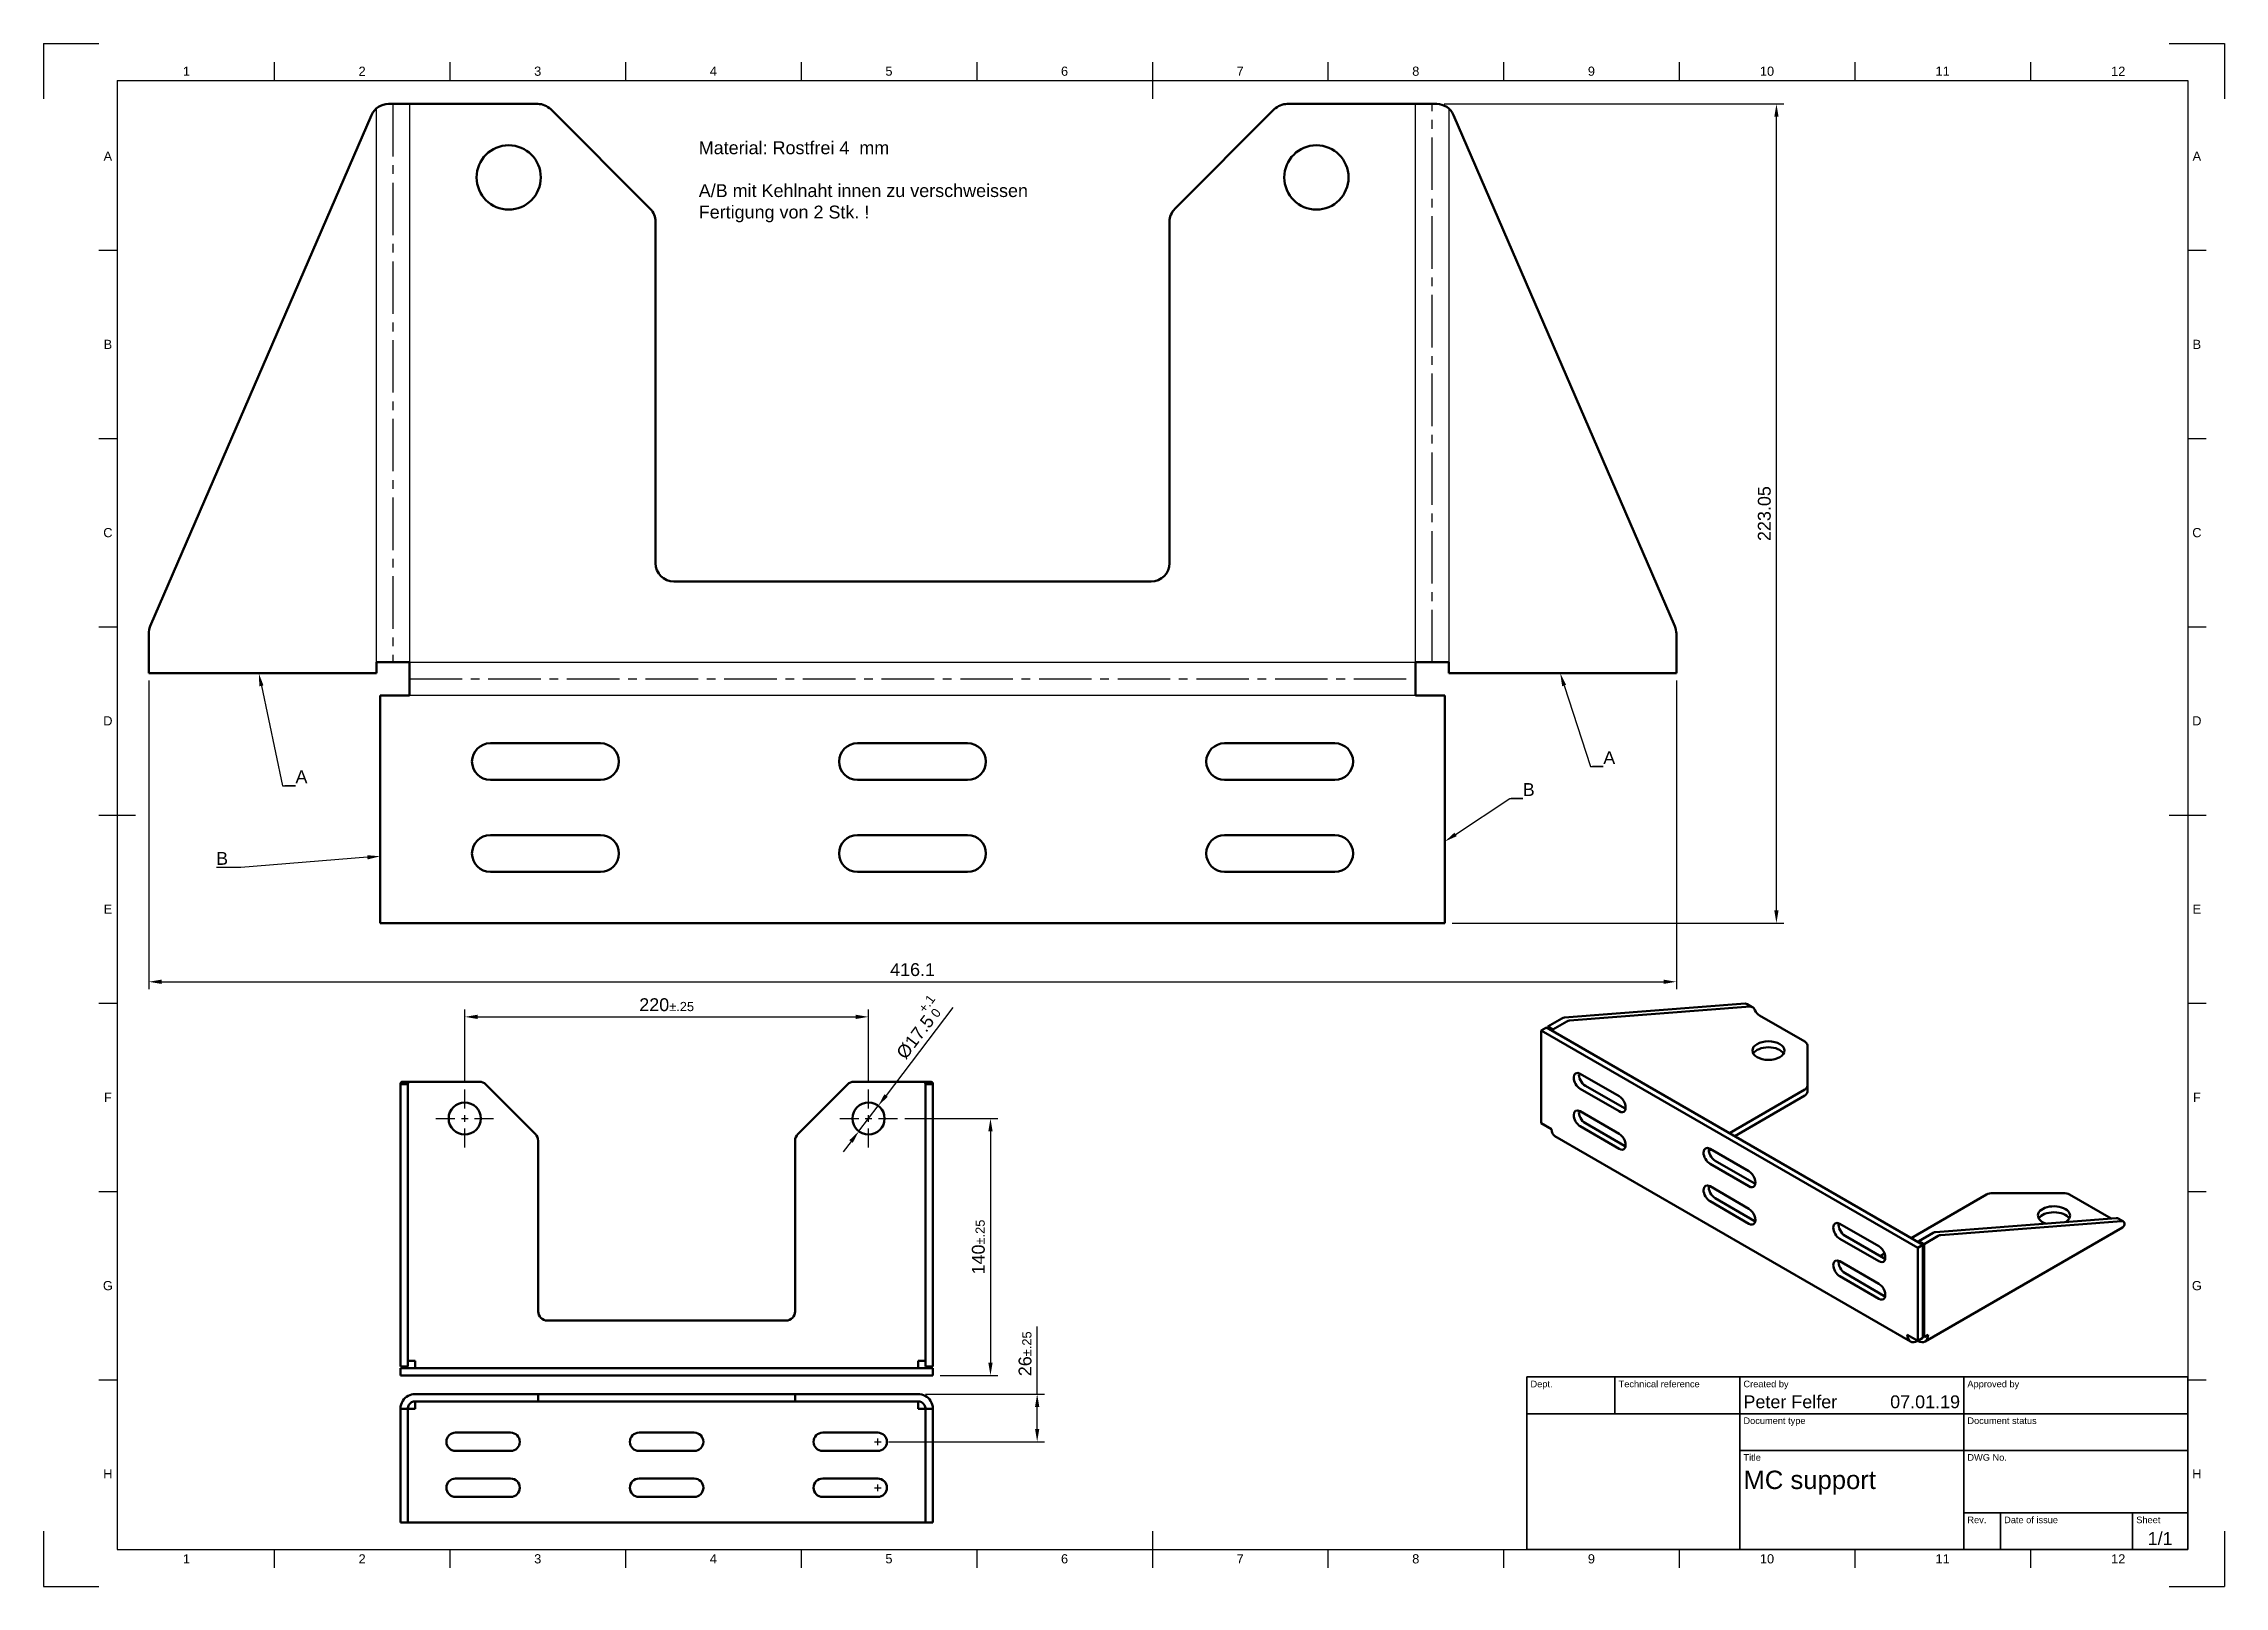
# Model space of a CAD drawing. Header units: millimetres. Extents: x 0 to 594, y 0 to 420.
import ezdxf
from ezdxf import colors
from ezdxf.entities.mleader import LeaderData, LeaderLine
from ezdxf.enums import TextEntityAlignment as Align
from ezdxf.math import Vec2, Vec3

# ---------------------------------------------------------------- set-up
doc = ezdxf.new("R2010")
doc.units = ezdxf.units.MM
doc.header["$LTSCALE"] = 0.75
doc.linetypes.add('CENTER2', pattern=[28.575, 19.05, -3.175, 3.175, -3.175])
for name, color, linetype, lineweight in [('Bend Center', 7, 'CENTER2', 25), ('Border', 7, 'Continuous', 25), ('FD_Dimensions', 7, 'Continuous', 25), ('Leaders', 7, 'Continuous', 25), ('Notes', 7, 'Continuous', 25), ('Smart Centers', 7, 'CENTER2', 25), ('TitleBlock', 7, 'Continuous', 35), ('Visible', 7, 'Continuous', 50), ('Visible Narrow', 7, 'Continuous', 25)]:
    doc.layers.add(name, color=color, linetype=linetype, lineweight=lineweight)
doc.styles.add('FusionTitle', font='')
doc.styles.get("Standard").update_dxf_attribs({"font": 'arial.ttf'})
doc.styles.get('FusionTitle').set_extended_font_data('Arial Unicode MS')
doc.dimstyles.new('Dim-ISO-25', dxfattribs={"dimtxt": 3.5, "dimasz": 3.5, "dimexe": 2, "dimexo": 2, "dimgap": 1.5, "dimtad": 1, "dimzin": 12, "dimdsep": 46, "dimtxsty": 'Standard', "dimcen": 0, "dimazin": 3, "dimtp": 0.1, "dimtm": 0.1, "dimtfac": 0.714, "dimtmove": 0, "dimatfit": 3, "dimfxl": 1, "dimtzin": 12, "dimarcsym": 0})

# ---------------------------------------------------------------- blocks, each defined once
blk = doc.blocks.new('ISO_A2_SHEET')
at = {"layer": 'Border'}
for p, q in [((0, 420), (15, 420)), ((0, 420), (0, 405)), ((579, 420), (594, 420)), ((594, 420), (594, 405)), ((20, 410), (584, 410)), ((20, 410), (20, 10)), ((62.8335, 415), (62.8335, 410)), ((110.6668, 415), (110.6668, 410)), ((158.5001, 415), (158.5001, 410)), ((206.3334, 415), (206.3334, 410)), ((254.1667, 415), (254.1667, 410)), ((302, 415), (302, 405)), ((349.8333, 415), (349.8333, 410)), ((397.6666, 415), (397.6666, 410)), ((445.4999, 415), (445.4999, 410)), ((493.3332, 415), (493.3332, 410)), ((541.1665, 415), (541.1665, 410)), ((584, 410), (584, 10)), ((15, 363.75), (20, 363.75)), ((584, 363.75), (589, 363.75)), ((15, 312.5), (20, 312.5)), ((584, 312.5), (589, 312.5)), ((15, 261.25), (20, 261.25)), ((584, 261.25), (589, 261.25)), ((15, 210), (25, 210)), ((579, 210), (589, 210)), ((15, 158.75), (20, 158.75)), ((584, 158.75), (589, 158.75)), ((15, 107.5), (20, 107.5)), ((584, 107.5), (589, 107.5)), ((15, 56.25), (20, 56.25)), ((584, 56.25), (589, 56.25)), ((0, 15), (0, 0)), ((302, 15), (302, 5)), ((594, 15), (594, 0)), ((20, 10), (584, 10)), ((62.8335, 10), (62.8335, 5)), ((110.6668, 10), (110.6668, 5)), ((158.5001, 10), (158.5001, 5)), ((206.3334, 10), (206.3334, 5)), ((254.1667, 10), (254.1667, 5)), ((349.8333, 10), (349.8333, 5)), ((397.6666, 10), (397.6666, 5)), ((445.4999, 10), (445.4999, 5)), ((493.3332, 10), (493.3332, 5)), ((541.1665, 10), (541.1665, 5)), ((0, 0), (15, 0)), ((579, 0), (594, 0))]:
    blk.add_line(p, q, dxfattribs=at)
at = {"layer": 'Border', "style": 'FusionTitle'}
for s, p in [('1', (38.91685, 412.5)), ('2', (86.75015, 412.5)), ('3', (134.58345, 412.5)), ('4', (182.41675, 412.5)), ('5', (230.25005, 412.5)), ('6', (278.08335, 412.5)), ('7', (325.91665, 412.5)), ('8', (373.74995, 412.5)), ('9', (421.58325, 412.5)), ('10', (469.41655, 412.5)), ('11', (517.24985, 412.5)), ('12', (565.08315, 412.5)), ('A', (17.5, 389.375)), ('A', (586.5, 389.375)), ('B', (17.5, 338.125)), ('B', (586.5, 338.125)), ('C', (17.5, 286.875)), ('C', (586.5, 286.875)), ('D', (17.5, 235.625)), ('D', (586.5, 235.625)), ('E', (17.5, 184.375)), ('E', (586.5, 184.375)), ('F', (17.5, 133.125)), ('F', (586.5, 133.125)), ('G', (17.5, 81.875)), ('G', (586.5, 81.875)), ('H', (17.5, 30.625)), ('H', (586.5, 30.625)), ('1', (38.91685, 7.5)), ('2', (86.75015, 7.5)), ('3', (134.58345, 7.5)), ('4', (182.41675, 7.5)), ('5', (230.25005, 7.5)), ('6', (278.08335, 7.5)), ('7', (325.91665, 7.5)), ('8', (373.74995, 7.5)), ('9', (421.58325, 7.5)), ('10', (469.41655, 7.5)), ('11', (517.24985, 7.5)), ('12', (565.08315, 7.5))]:
    blk.add_text(s, height=2.5, dxfattribs=at).set_placement(p, align=Align.MIDDLE)
blk = doc.blocks.new('ISO_TITLEBLOCK')
at = {"layer": 'TitleBlock'}
for p, q in [((0, 47), (-180, 47)), ((-180, 47), (-180, 0)), ((-156, 37), (-156, 47)), ((-122, 0), (-122, 47)), ((-61, 0), (-61, 47)), ((0, 0), (0, 47)), ((-180, 37), (0, 37)), ((-122, 27), (0, 27)), ((-61, 10), (0, 10)), ((-51, 0), (-51, 10)), ((-15, 0), (-15, 10)), ((-180, 0), (0, 0))]:
    blk.add_line(p, q, dxfattribs=at)
at = {"layer": 'TitleBlock', "style": 'FusionTitle'}
for s, p in [('Dept.', (-179, 46)), ('Technical reference', (-155, 46)), ('Created by', (-121, 46)), ('Approved by', (-60, 46)), ('Document type', (-121, 36)), ('Document status', (-60, 36)), ('Title', (-121, 26)), ('DWG No.', (-60, 26)), ('Rev.', (-60, 9)), ('Date of issue', (-50, 9)), ('Sheet', (-14, 9))]:
    blk.add_text(s, height=1.8, dxfattribs=at).set_placement(p, align=Align.TOP_LEFT)
for tag, p, height in [('DEPT', (-179, 38.5), 3.5), ('TECHNICAL_REFERENCE', (-155, 38.5), 3.5), ('CREATED_BY', (-121, 38.5), 3.5), ('APPROVED_BY', (-60, 38.5), 3.5), ('DOCUMENT_TYPE', (-121, 28.5), 3.5), ('DOCUMENT_STATUS', (-60, 28.5), 3.5), ('TITLE_1', (-121, 16.5), 5), ('TITLE_2', (-121, 9), 5), ('TITLE_3', (-121, 1.5), 5), ('DATE_OF_ISSUE', (-50, 1.5), 3.5)]:
    blk.add_attdef(tag, p, '', height=height, dxfattribs=at)
for tag, p in [('CREATED_DATE', (-62, 38.5)), ('APPROVED_DATE', (-1, 38.5))]:
    blk.add_attdef(tag, text='', height=3.5, dxfattribs=at).set_placement(p, align=Align.RIGHT)
for tag, height, p in [('DRAWING_NUMBER', 5, (-30.5, 16.6)), ('REV', 3.5, (-56, 3.1)), ('SHEET', 3.5, (-7.5, 3.1))]:
    blk.add_attdef(tag, text='', height=height, dxfattribs=at).set_placement(p, align=Align.MIDDLE)
blk = doc.blocks.new('*D17')
at = {"layer": 'Defpoints', "color": 0, "transparency": 16777216}
for p in [(28.632171, 248.58005), (444.727745, 248.58005), (444.727745, 164.598722)]:
    blk.add_point(p, dxfattribs=at)
at = {"layer": 'FD_Dimensions', "lineweight": -2, "transparency": 16777216}
for p, q in [((28.632171, 246.58005), (28.632171, 162.598722)), ((444.727745, 246.58005), (444.727745, 162.598722)), ((32.132171, 164.598722), (441.227745, 164.598722))]:
    blk.add_line(p, q, dxfattribs=at)
at = {"layer": 'FD_Dimensions', "transparency": 16777216}
for points in [[(32.132171, 165.182055), (32.132171, 164.015389), (28.632171, 164.598722)], [(441.227745, 165.182055), (441.227745, 164.015389), (444.727745, 164.598722)]]:
    blk.add_solid(points, dxfattribs=at)
at = {"layer": 'FD_Dimensions', "color": 0, "transparency": 16777216, "insert": (236.679958, 167.885727), "char_height": 3.5, "attachment_point": 5}
blk.add_mtext('416.1', dxfattribs=at)
blk = doc.blocks.new('*D18')
at = {"layer": 'Defpoints', "color": 0, "transparency": 16777216}
for p in [(379.444482, 403.58005), (471.985944, 403.58005), (381.679958, 180.532263)]:
    blk.add_point(p, dxfattribs=at)
at = {"layer": 'FD_Dimensions', "lineweight": -2, "transparency": 16777216}
for p, q in [((381.444482, 403.58005), (473.985944, 403.58005)), ((471.985944, 184.032263), (471.985944, 400.08005)), ((383.679958, 180.532263), (473.985944, 180.532263))]:
    blk.add_line(p, q, dxfattribs=at)
at = {"layer": 'FD_Dimensions', "transparency": 16777216}
for points in [[(471.402611, 400.08005), (472.569277, 400.08005), (471.985944, 403.58005)], [(471.402611, 184.032263), (472.569277, 184.032263), (471.985944, 180.532263)]]:
    blk.add_solid(points, dxfattribs=at)
at = {"layer": 'FD_Dimensions', "color": 0, "transparency": 16777216, "insert": (468.697745, 292.056157), "char_height": 3.5, "attachment_point": 5, "rotation": 90}
blk.add_mtext('223.05', dxfattribs=at)
blk = doc.blocks.new('*U9')
at = {"layer": 'Smart Centers', "color": 0, "ltscale": 0.75, "transparency": 16777216}
for p, q in [((0, 2.678906), (0, 7.875)), ((-7.875, 0), (-2.678906, 0)), ((2.678906, 0), (7.875, 0)), ((0, -7.875), (0, -2.678906))]:
    blk.add_line(p, q, dxfattribs=at)
at = {"layer": 'Smart Centers', "color": 0, "linetype": 'Continuous', "ltscale": 0.75, "transparency": 16777216}
for p, q in [((-0.892969, 0), (0.892969, 0)), ((0, -0.892969), (0, 0.892969))]:
    blk.add_line(p, q, dxfattribs=at)
blk = doc.blocks.new('*U10')
at = {"layer": 'Smart Centers', "color": 0, "ltscale": 0.75, "transparency": 16777216}
for p, q in [((0, 2.678906), (0, 7.875)), ((-7.875, 0), (-2.678906, 0)), ((2.678906, 0), (7.875, 0)), ((0, -7.875), (0, -2.678906))]:
    blk.add_line(p, q, dxfattribs=at)
at = {"layer": 'Smart Centers', "color": 0, "linetype": 'Continuous', "ltscale": 0.75, "transparency": 16777216}
for p, q in [((-0.892969, 0), (0.892969, 0)), ((0, -0.892969), (0, 0.892969))]:
    blk.add_line(p, q, dxfattribs=at)
blk = doc.blocks.new('*D19')
at = {"layer": 'Defpoints', "color": 0, "transparency": 16777216}
for p in [(232.579619, 127.372975), (242.204619, 57.372975), (257.905462, 57.372975)]:
    blk.add_point(p, dxfattribs=at)
at = {"layer": 'FD_Dimensions', "lineweight": -2, "transparency": 16777216}
for p, q in [((234.579619, 127.372975), (259.905462, 127.372975)), ((257.905462, 123.872975), (257.905462, 60.872975)), ((244.204619, 57.372975), (259.905462, 57.372975))]:
    blk.add_line(p, q, dxfattribs=at)
at = {"layer": 'FD_Dimensions', "transparency": 16777216}
for points in [[(257.322128, 123.872975), (258.488795, 123.872975), (257.905462, 127.372975)], [(257.322128, 60.872975), (258.488795, 60.872975), (257.905462, 57.372975)]]:
    blk.add_solid(points, dxfattribs=at)
at = {"layer": 'FD_Dimensions', "color": 0, "transparency": 16777216, "insert": (254.618456, 92.372975), "char_height": 3.5, "attachment_point": 5, "rotation": 90}
blk.add_mtext('140{\\H2.499;±.25}', dxfattribs=at)
blk = doc.blocks.new('*D20')
at = {"layer": 'Defpoints', "color": 0, "transparency": 16777216}
for p in [(224.704619, 155.046965), (114.704619, 135.247975), (224.704619, 135.247975)]:
    blk.add_point(p, dxfattribs=at)
at = {"layer": 'FD_Dimensions', "lineweight": -2, "transparency": 16777216}
for p, q in [((114.704619, 137.247975), (114.704619, 157.046965)), ((118.204619, 155.046965), (221.204619, 155.046965)), ((224.704619, 137.247975), (224.704619, 157.046965))]:
    blk.add_line(p, q, dxfattribs=at)
at = {"layer": 'FD_Dimensions', "transparency": 16777216}
for points in [[(118.204619, 155.630298), (118.204619, 154.463632), (114.704619, 155.046965)], [(221.204619, 155.630298), (221.204619, 154.463632), (224.704619, 155.046965)]]:
    blk.add_solid(points, dxfattribs=at)
at = {"layer": 'FD_Dimensions', "color": 0, "transparency": 16777216, "insert": (169.704619, 158.33397), "char_height": 3.5, "attachment_point": 5}
blk.add_mtext('220{\\H2.499;±.25}', dxfattribs=at)
blk = doc.blocks.new('*D21')
at = {"layer": 'Defpoints', "color": 0, "transparency": 16777216}
for p in [(227.35331, 130.855081), (222.055928, 123.890869)]:
    blk.add_point(p, dxfattribs=at)
at = {"layer": 'FD_Dimensions', "lineweight": -2, "transparency": 16777216}
for p, q in [((247.686833, 157.586582), (229.472263, 133.640766)), ((222.055928, 123.890869), (227.35331, 130.855081)), ((219.936976, 121.105184), (217.818023, 118.319499))]:
    blk.add_line(p, q, dxfattribs=at)
at = {"layer": 'FD_Dimensions', "transparency": 16777216}
for points in [[(229.007982, 133.993924), (229.936544, 133.287607), (227.35331, 130.855081)], [(219.472695, 121.458343), (220.401257, 120.752025), (222.055928, 123.890869)]]:
    blk.add_solid(points, dxfattribs=at)
at = {"layer": 'FD_Dimensions', "color": 0, "transparency": 16777216, "insert": (237.965622, 152.268342), "char_height": 3.5, "attachment_point": 5, "rotation": 52.74129022}
blk.add_mtext('Ø17.5{\\H0.714x;\\S+.1^  0;}', dxfattribs=at)
blk = doc.blocks.new('*U14')
at = {"layer": 'Smart Centers', "color": 0, "linetype": 'Continuous', "ltscale": 0.75, "transparency": 16777216}
for p, q in [((-0.892969, 0), (0.892969, 0)), ((0, -0.892969), (0, 0.892969))]:
    blk.add_line(p, q, dxfattribs=at)
blk = doc.blocks.new('*U15')
at = {"layer": 'Smart Centers', "color": 0, "linetype": 'Continuous', "ltscale": 0.75, "transparency": 16777216}
for p, q in [((-0.892969, 0), (0.892969, 0)), ((0, -0.892969), (0, 0.892969))]:
    blk.add_line(p, q, dxfattribs=at)
blk = doc.blocks.new('*D22')
at = {"layer": 'Defpoints', "color": 0, "transparency": 16777216}
for p in [(238.20462, 52.352194), (270.623737, 52.352194), (228.097588, 39.352194)]:
    blk.add_point(p, dxfattribs=at)
at = {"layer": 'FD_Dimensions', "color": 0, "lineweight": -2, "transparency": 16777216}
for p, q in [((270.623737, 52.352194), (270.623737, 70.776894)), ((240.20462, 52.352194), (272.623737, 52.352194)), ((270.623737, 42.852194), (270.623737, 48.852194)), ((230.097588, 39.352194), (272.623737, 39.352194))]:
    blk.add_line(p, q, dxfattribs=at)
at = {"layer": 'FD_Dimensions', "color": 0, "transparency": 16777216}
for points in [[(270.040404, 48.852194), (271.20707, 48.852194), (270.623737, 52.352194)], [(270.040404, 42.852194), (271.20707, 42.852194), (270.623737, 39.352194)]]:
    blk.add_solid(points, dxfattribs=at)
at = {"layer": 'FD_Dimensions', "color": 0, "transparency": 16777216, "insert": (267.336732, 63.314544), "char_height": 3.5, "attachment_point": 5, "rotation": 90}
blk.add_mtext('26{\\H2.499;±.25}', dxfattribs=at)

msp = doc.modelspace()

# ---------------------------------------------------------------- linework, layer by layer
at = {"layer": 'Bend Center'}
for p, q in [((95.1561, 403.5801), (95.1561, 251.58)), ((378.2039, 251.58), (378.2039, 403.5801)), ((99.68, 247.0562), (373.68, 247.0562))]:
    msp.add_line(p, q, dxfattribs=at)
at = {"layer": 'Visible'}
for p, q in [((89.3273, 400.5672), (29.044, 261.3807)), ((134.6089, 403.5801), (93.9154, 403.5801)), ((138.1444, 402.1156), (165.2155, 375.0445)), ((335.2155, 402.1156), (308.1444, 375.0445)), ((338.751, 403.5801), (379.4445, 403.5801)), ((444.3159, 261.3807), (384.0326, 400.5672)), ((166.68, 371.509), (166.68, 278.5801)), ((306.68, 278.5801), (306.68, 371.509)), ((171.68, 273.5801), (301.68, 273.5801)), ((28.6322, 259.3935), (28.6322, 248.58)), ((444.7277, 248.58), (444.7277, 259.3935)), ((99.68, 251.58), (90.6322, 251.58)), ((90.6322, 251.58), (90.6322, 248.58)), ((99.68, 251.58), (99.68, 242.5323)), ((373.68, 242.5323), (373.68, 251.58)), ((373.68, 251.58), (382.7277, 251.58)), ((382.7277, 251.58), (382.7277, 248.58)), ((90.6322, 248.58), (28.6322, 248.58)), ((382.7277, 248.58), (444.7277, 248.58)), ((91.68, 242.5323), (91.68, 180.5323)), ((99.68, 242.5323), (91.68, 242.5323)), ((381.68, 242.5323), (373.68, 242.5323)), ((381.68, 242.5323), (381.68, 180.5323)), ((121.68, 229.5323), (151.68, 229.5323)), ((221.68, 229.5323), (251.68, 229.5323)), ((321.68, 229.5323), (351.68, 229.5323)), ((151.68, 219.5323), (121.68, 219.5323)), ((251.68, 219.5323), (221.68, 219.5323)), ((351.68, 219.5323), (321.68, 219.5323)), ((121.68, 204.5323), (151.68, 204.5323)), ((221.68, 204.5323), (251.68, 204.5323)), ((321.68, 204.5323), (351.68, 204.5323)), ((151.68, 194.5323), (121.68, 194.5323)), ((251.68, 194.5323), (221.68, 194.5323)), ((351.68, 194.5323), (321.68, 194.5323)), ((91.68, 180.5323), (381.68, 180.5323))]:
    msp.add_line(p, q, dxfattribs=at)
at = {"layer": 'Visible', "extrusion": (-0.707107, -0.408248, 0.57735)}
for p, q in [((409.7011, 152.3936), (413.5243, 154.6009)), ((414.2269, 154.8384), (463.4367, 158.6392)), ((464.8509, 157.8227), (415.6411, 154.0219)), ((465.3984, 157.709), (463.9842, 158.5255)), ((479.6796, 148.3257), (467.3304, 155.4555)), ((407.9334, 151.373), (409.3476, 152.1895)), ((510.4639, 92.177), (407.9334, 151.373)), ((407.9334, 126.0616), (407.9334, 151.373)), ((409.3476, 152.1895), (511.8781, 92.9935)), ((409.7011, 152.3936), (411.1154, 151.5771)), ((409.7011, 151.9854), (409.7011, 152.3936)), ((414.9385, 153.7844), (411.1154, 151.5771)), ((411.1154, 151.5771), (411.1154, 151.1689)), ((480.4118, 136.2533), (480.4118, 147.305)), ((418.54, 139.5338), (429.1466, 133.4101)), ((429.1466, 129.3276), (418.54, 135.4513)), ((419.9542, 136.2678), (430.5608, 130.1441)), ((459.1986, 123.408), (479.6796, 135.2327)), ((460.6128, 122.5915), (479.6796, 133.5997)), ((480.4118, 134.6203), (480.4118, 136.2533)), ((407.9334, 126.0616), (410.7618, 124.4286)), ((418.54, 129.3276), (429.1466, 123.2039)), ((429.1466, 119.1214), (418.54, 125.2451)), ((419.9542, 126.0616), (430.5608, 119.9379)), ((508.4639, 66.6675), (411.5902, 122.5975)), ((453.5717, 118.5263), (454.2489, 118.9173)), ((453.8953, 119.1214), (464.5019, 112.9977)), ((464.5019, 108.9152), (453.8953, 115.0389)), ((455.3095, 115.8554), (465.9161, 109.7317)), ((453.8953, 108.9152), (464.5019, 102.7915)), ((550.087, 107.0781), (530.9448, 107.0781)), ((464.5019, 98.709), (453.8953, 104.8327)), ((455.3095, 105.6492), (465.9161, 99.5255)), ((529.1771, 106.6553), (508.6961, 94.8306)), ((563.1235, 100.1493), (551.8547, 106.6553)), ((489.2507, 98.709), (499.8573, 92.5853)), ((490.6649, 95.443), (501.2715, 89.3193)), ((510.8174, 94.0141), (514.6406, 96.2214)), ((516.0548, 95.4049), (512.2316, 93.1976)), ((566.204, 97.6944), (512.4639, 66.6675)), ((515.3431, 96.4589), (564.553, 100.2597)), ((565.9672, 99.4432), (516.7573, 95.6424)), ((566.5146, 99.3295), (565.1004, 100.146)), ((499.8573, 88.5028), (489.2507, 94.6265)), ((501.4098, 90.6239), (500.2108, 89.9317)), ((510.4639, 92.177), (511.8781, 92.9935)), ((510.4639, 66.8656), (510.4639, 92.177)), ((512.2316, 93.1976), (510.8174, 94.0141)), ((510.8174, 93.6059), (510.8174, 94.0141)), ((511.8781, 92.9935), (511.8781, 67.6821)), ((512.2316, 67.8862), (512.2316, 93.1976)), ((489.2507, 88.5028), (499.8573, 82.3791)), ((499.8573, 78.2966), (489.2507, 84.4203)), ((490.6649, 85.2368), (501.2715, 79.1131)), ((507.6354, 68.4986), (510.4639, 66.8656)), ((510.4639, 66.8656), (511.8781, 67.6821)), ((512.2316, 67.8862), (511.8781, 68.0904)), ((513.2923, 68.4986), (512.2316, 67.8862))]:
    msp.add_line(p, q, dxfattribs=at)
at = {"layer": 'Visible', "extrusion": (-1e-16, -1, 0)}
for p, q in [((97.2046, 135.8666), (97.2046, 136.7585)), ((98.3246, 136.7585), (97.2046, 136.7585)), ((99.5208, 137.373), (97.837, 137.373)), ((99.2046, 136.7585), (98.3246, 136.7585)), ((99.2046, 136.7585), (99.2046, 135.8666)), ((101.2046, 137.373), (99.5208, 137.373)), ((118.6691, 137.373), (101.2046, 137.373)), ((133.9724, 123.1052), (120.4369, 136.6407)), ((218.9724, 136.6407), (205.4369, 123.1052)), ((238.2046, 137.373), (220.7402, 137.373)), ((239.8884, 137.373), (238.2046, 137.373)), ((241.5722, 137.373), (239.8884, 137.373)), ((240.2046, 135.8666), (240.2046, 136.7585)), ((241.0846, 136.7585), (240.2046, 136.7585)), ((242.2046, 136.7585), (241.0846, 136.7585)), ((242.2046, 136.7585), (242.2046, 135.8666)), ((97.2046, 66.2733), (97.2046, 135.8666)), ((99.2046, 135.8666), (99.2046, 66.2733)), ((240.2046, 66.2733), (240.2046, 135.8666)), ((242.2046, 135.8666), (242.2046, 66.2733)), ((134.7046, 74.873), (134.7046, 121.3374)), ((204.7046, 121.3374), (204.7046, 74.873)), ((202.2046, 72.373), (137.2046, 72.373)), ((97.2046, 65.2797), (97.2046, 66.2733)), ((99.2046, 66.2733), (99.2046, 65.2797)), ((240.2046, 65.2797), (240.2046, 66.2733)), ((242.2046, 66.2733), (242.2046, 65.2797)), ((97.2046, 59.873), (97.2046, 65.2797)), ((97.2046, 59.873), (99.2046, 59.873)), ((99.2046, 65.2797), (99.2046, 59.873)), ((99.2046, 61.373), (101.2046, 61.373)), ((101.2046, 61.373), (101.2046, 59.373)), ((238.2046, 59.373), (238.2046, 61.373)), ((238.2046, 61.373), (240.2046, 61.373)), ((240.2046, 59.873), (240.2046, 65.2797)), ((242.2046, 59.873), (240.2046, 59.873)), ((242.2046, 65.2797), (242.2046, 59.873)), ((97.2046, 59.373), (242.2046, 59.373)), ((97.2046, 57.373), (97.2046, 59.373)), ((242.2046, 57.373), (97.2046, 57.373)), ((242.2046, 57.373), (242.2046, 59.373))]:
    msp.add_line(p, q, dxfattribs=at)
at = {"layer": 'Visible', "extrusion": (0, -2.967e-13, -1)}
for p, q in [((97.2046, 47.6998), (97.2046, 48.3522)), ((98.3246, 48.3522), (97.2046, 48.3522)), ((97.2046, 17.5581), (97.2046, 47.6998)), ((99.2046, 48.3522), (98.3246, 48.3522)), ((101.2046, 48.3522), (99.2046, 48.3522)), ((99.2046, 48.3522), (99.2046, 47.6998)), ((99.2046, 47.6998), (99.2046, 17.5581)), ((118.6691, 52.3522), (101.2046, 52.3522)), ((101.2046, 50.3522), (101.2046, 48.3522)), ((118.6691, 50.3522), (101.2046, 50.3522)), ((118.6691, 52.3522), (120.4369, 52.3522)), ((120.4369, 50.3522), (118.6691, 50.3522)), ((120.4369, 52.3522), (133.9724, 52.3522)), ((133.9724, 50.3522), (120.4369, 50.3522)), ((133.9724, 52.3522), (134.7046, 52.3522)), ((134.7046, 50.3522), (133.9724, 50.3522)), ((137.2046, 52.3522), (134.7046, 52.3522)), ((134.7046, 50.3522), (134.7046, 52.3522)), ((134.7046, 50.3522), (137.2046, 50.3522)), ((202.2046, 52.3522), (137.2046, 52.3522)), ((202.2046, 50.3522), (137.2046, 50.3522)), ((204.7046, 52.3522), (202.2046, 52.3522)), ((202.2046, 50.3522), (204.7046, 50.3522)), ((204.7046, 52.3522), (205.4369, 52.3522)), ((204.7046, 52.3522), (204.7046, 50.3522)), ((205.4369, 50.3522), (204.7046, 50.3522)), ((218.9724, 52.3522), (205.4369, 52.3522)), ((218.9724, 50.3522), (205.4369, 50.3522)), ((218.9724, 52.3522), (220.7402, 52.3522)), ((220.7402, 50.3522), (218.9724, 50.3522)), ((220.7402, 52.3522), (238.2046, 52.3522)), ((238.2046, 50.3522), (220.7402, 50.3522)), ((238.2046, 48.3522), (238.2046, 50.3522)), ((240.2046, 48.3522), (238.2046, 48.3522)), ((240.2046, 47.6998), (240.2046, 48.3522)), ((241.0846, 48.3522), (240.2046, 48.3522)), ((240.2046, 17.5581), (240.2046, 47.6998)), ((242.2046, 48.3522), (241.0846, 48.3522)), ((242.2046, 48.3522), (242.2046, 47.6998)), ((242.2046, 47.6998), (242.2046, 17.5581)), ((112.2046, 41.8522), (127.2046, 41.8522)), ((162.2046, 41.8522), (177.2046, 41.8522)), ((212.2046, 41.8522), (227.2046, 41.8522)), ((127.2046, 36.8522), (112.2046, 36.8522)), ((177.2046, 36.8522), (162.2046, 36.8522)), ((227.2046, 36.8522), (212.2046, 36.8522)), ((112.2046, 29.3522), (127.2046, 29.3522)), ((127.2046, 24.3522), (112.2046, 24.3522)), ((162.2046, 29.3522), (177.2046, 29.3522)), ((177.2046, 24.3522), (162.2046, 24.3522)), ((212.2046, 29.3522), (227.2046, 29.3522)), ((227.2046, 24.3522), (212.2046, 24.3522)), ((97.2046, 17.3522), (97.2046, 17.5581)), ((97.2046, 17.3522), (99.2046, 17.3522)), ((99.2046, 17.5581), (99.2046, 17.3522)), ((99.2046, 17.3522), (240.2046, 17.3522)), ((240.2046, 17.3522), (240.2046, 17.5581)), ((240.2046, 17.3522), (242.2046, 17.3522)), ((242.2046, 17.5581), (242.2046, 17.3522))]:
    msp.add_line(p, q, dxfattribs=at)
at = {"layer": 'Visible'}
for centre in [(126.68, 383.5801), (346.68, 383.5801)]:
    msp.add_circle(centre, 8.75, dxfattribs=at)
at = {"layer": 'Visible', "extrusion": (0, 0, -1)}
for centre in [(-114.7046, 127.373), (-224.7046, 127.373)]:
    msp.add_circle(centre, 4.375, dxfattribs=at)
for centre, radius, start, end in [((-93.9154, 398.5801), 5, 23.417982, 90), ((-134.6089, 398.5801), 5, 90, 135), ((-338.751, 398.5801), 5, 45, 90), ((-379.4445, 398.5801), 5, 90, 156.582018), ((-161.68, 371.509), 5, 135, 180), ((-311.68, 371.509), 5, 0, 45), ((-33.6322, 259.3935), 5, 0, 23.417982), ((-439.7277, 259.3935), 5, 156.582018, 180), ((-121.68, 224.5323), 5, 270, 90), ((-151.68, 224.5323), 5, 90, 270), ((-221.68, 224.5323), 5, 270, 90), ((-251.68, 224.5323), 5, 90, 270), ((-321.68, 224.5323), 5, 270, 90), ((-351.68, 224.5323), 5, 90, 270), ((-121.68, 199.5323), 5, 270, 90), ((-151.68, 199.5323), 5, 90, 270), ((-221.68, 199.5323), 5, 270, 90), ((-251.68, 199.5323), 5, 90, 270), ((-321.68, 199.5323), 5, 270, 90), ((-351.68, 199.5323), 5, 90, 270), ((-118.6691, 134.873), 2.5, 90, 135), ((-220.7402, 134.873), 2.5, 45, 90), ((-132.2046, 121.3374), 2.5, 135, 180), ((-207.2046, 121.3374), 2.5, 0, 45)]:
    msp.add_arc(centre, radius, start, end, dxfattribs=at)
at = {"layer": 'Visible'}
for centre, radius, start, end in [((171.68, 278.5801), 5, 180, 270), ((301.68, 278.5801), 5, 270, 0), ((137.2046, 74.873), 2.5, 180, 270), ((202.2046, 74.873), 2.5, 270, 0), ((101.2046, 48.3522), 4, 90, 147.340778), ((101.2046, 48.3522), 2, 90, 147.340778), ((238.2046, 48.3522), 2, 32.659222, 90)]:
    msp.add_arc(centre, radius, start, end, dxfattribs=at)
at = {"layer": 'Visible', "extrusion": (0, -2.967e-13, -1)}
for centre, radius, start, end in [((-101.2046, 48.3522), 4, 0, 32.659222), ((-238.2046, 48.3522), 4, 90, 147.340778), ((-238.2046, 48.3522), 4, 147.340778, 180), ((-112.2046, 39.3522), 2.5, 270, 90), ((-127.2046, 39.3522), 2.5, 90, 270), ((-162.2046, 39.3522), 2.5, 270, 90), ((-177.2046, 39.3522), 2.5, 90, 270), ((-212.2046, 39.3522), 2.5, 270, 90), ((-227.2046, 39.3522), 2.5, 90, 270), ((-112.2046, 26.8522), 2.5, 270, 90), ((-127.2046, 26.8522), 2.5, 90, 270), ((-162.2046, 26.8522), 2.5, 270, 90), ((-177.2046, 26.8522), 2.5, 90, 270), ((-212.2046, 26.8522), 2.5, 270, 90), ((-227.2046, 26.8522), 2.5, 90, 270)]:
    msp.add_arc(centre, radius, start, end, dxfattribs=at)
at = {"layer": 'Visible'}
for centre, major_axis, start_param, end_param in [((413.5243, 152.5597), (1.25, 2.1651), 0.37667728, 0.78539816), ((462.7342, 156.3605), (1.25, 2.1651), 0, 0.37667728), ((419.9542, 138.3091), (-1.25, 2.1651), 0.60126422, 2.35619449), ((477.9118, 134.6203), (2.5, 0), -0.78539816, 0), ((419.9542, 128.1029), (-1.25, 2.1651), 0.60126422, 2.35619449), ((430.5608, 132.1853), (-1.25, 2.1651), 2.35619449, 2.54032844), ((413.5902, 126.0616), (2, 3.4641), 2.35619449, 3.14159265), ((430.5608, 121.9791), (-1.25, 2.1651), 2.35619449, 2.54032844), ((455.3095, 117.8967), (-1.25, 2.1651), 0.60126422, 2.35619449), ((455.3095, 107.6905), (-1.25, 2.1651), 0.60126422, 2.35619449), ((465.9161, 111.7729), (-1.25, 2.1651), 2.35619449, 2.54032844), ((465.9161, 101.5667), (-1.25, 2.1651), 2.35619449, 2.54032844), ((490.6649, 97.4842), (-1.25, 2.1651), 0.60126422, 2.35619449), ((514.6406, 94.1802), (1.25, 2.1651), 0.37667728, 0.78539816), ((563.8504, 97.981), (1.25, 2.1651), 0, 0.37667728), ((564.204, 101.1585), (-2, 3.4641), 3.14159265, 3.35697986), ((501.2715, 91.3605), (-1.25, 2.1651), 2.35619449, 2.54032844), ((490.6649, 87.278), (-1.25, 2.1651), 0.60126422, 2.35619449), ((501.2715, 81.1543), (-1.25, 2.1651), 2.35619449, 2.54032844), ((510.4639, 70.1316), (-2, 3.4641), 2.35619449, 3.92699082)]:
    msp.add_ellipse(centre, major_axis=major_axis, ratio=0.57735027, start_param=start_param, end_param=end_param, dxfattribs=at)
at = {"layer": 'Visible', "extrusion": (5e-16, -4e-16, -1)}
msp.add_ellipse((464.1484, 155.544), major_axis=(1.25, 2.1651), ratio=0.57735027, start_param=-0.37667728, end_param=0.06902639, dxfattribs=at)
at = {"layer": 'Visible', "extrusion": (2e-16, -2e-16, -1)}
for centre, major_axis, start_param, end_param in [((467.3304, 157.0885), (-1, 1.7321), 3.92699082, 4.92777619), ((453.8953, 106.874), (-1.25, 2.1651), 3.92699082, 7.06858347), ((464.5019, 100.7502), (-1.25, 2.1651), 0.78539816, 3.92699082), ((565.2646, 97.1645), (1.25, 2.1651), -0.37667728, 0.06902639), ((510.4639, 70.1316), (2, 3.4641), 2.35619449, 3.92699082)]:
    msp.add_ellipse(centre, major_axis=major_axis, ratio=0.57735027, start_param=start_param, end_param=end_param, dxfattribs=at)
at = {"layer": 'Visible', "extrusion": (2e-16, -4e-16, -1)}
msp.add_ellipse((414.9385, 151.7432), major_axis=(1.25, 2.1651), ratio=0.57735027, start_param=-0.78539816, end_param=-0.37667728, dxfattribs=at)
at = {"layer": 'Visible', "extrusion": (1e-16, 0, -1)}
for centre, major_axis, start_param, end_param in [((469.8052, 145.8617), (4.375, 0), -1.57079633, 4.71238898), ((469.8052, 144.2287), (-4.375, 0), 0.32916061, 2.81243205), ((547.587, 99.3214), (4.375, 0), 3.47075326, 5.9540247)]:
    msp.add_ellipse(centre, major_axis=major_axis, ratio=0.57735027, start_param=start_param, end_param=end_param, dxfattribs=at)
at = {"layer": 'Visible', "extrusion": (1e-16, -7e-16, -1)}
msp.add_ellipse((477.9118, 147.305), major_axis=(-2.5, 0), ratio=0.57735027, start_param=2.35619449, end_param=3.14159265, dxfattribs=at)
at = {"layer": 'Visible', "extrusion": (3e-16, -2e-16, -1)}
for centre, start_param, end_param in [((418.54, 137.4926), 3.92699082, 7.06858347), ((429.1466, 131.3689), 0.78539816, 3.92699082), ((418.54, 127.2864), 3.92699082, 7.06858347), ((453.8953, 117.0802), 3.92699082, 7.06858347), ((464.5019, 110.9564), 0.78539816, 3.92699082), ((499.8573, 90.544), 0.78539816, 3.92699082), ((499.8573, 80.3378), 0.78539816, 3.92699082)]:
    msp.add_ellipse(centre, major_axis=(-1.25, 2.1651), ratio=0.57735027, start_param=start_param, end_param=end_param, dxfattribs=at)
at = {"layer": 'Visible', "extrusion": (1e-16, -1e-16, -1)}
msp.add_ellipse((477.9118, 136.2533), major_axis=(2.5, 0), ratio=0.57735027, start_param=0, end_param=0.78539816, dxfattribs=at)
at = {"layer": 'Visible', "extrusion": (1e-16, -2e-16, -1)}
for centre, start_param, end_param in [((429.1466, 121.1626), 0.78539816, 3.92699082), ((489.2507, 96.6677), 3.92699082, 7.06858347)]:
    msp.add_ellipse(centre, major_axis=(-1.25, 2.1651), ratio=0.57735027, start_param=start_param, end_param=end_param, dxfattribs=at)
at = {"layer": 'Visible', "extrusion": (2e-16, -3e-16, -1)}
for centre, major_axis, start_param, end_param in [((530.9448, 105.6347), (2.5, 0), 3.92699082, 4.71238898), ((547.587, 100.9544), (-4.375, 0), -1.03856367, 3.9141807)]:
    msp.add_ellipse(centre, major_axis=major_axis, ratio=0.57735027, start_param=start_param, end_param=end_param, dxfattribs=at)
at = {"layer": 'Visible', "extrusion": (2e-16, -1e-16, -1)}
msp.add_ellipse((550.087, 105.6347), major_axis=(-2.5, 0), ratio=0.57735027, start_param=1.57079633, end_param=2.35619449, dxfattribs=at)
at = {"layer": 'Visible', "extrusion": (4e-16, -3e-16, -1)}
msp.add_ellipse((516.0548, 93.3637), major_axis=(1.25, 2.1651), ratio=0.57735027, start_param=-0.78539816, end_param=-0.37667728, dxfattribs=at)
at = {"layer": 'Visible', "extrusion": (5e-16, -2e-16, -1)}
msp.add_ellipse((489.2507, 86.4615), major_axis=(-1.25, 2.1651), ratio=0.57735027, start_param=3.92699082, end_param=7.06858347, dxfattribs=at)
at = {"layer": 'Visible', "extrusion": (5.5751e-10, 1.08593e-09, -1)}
msp.add_open_spline([(465.426, 157.6924), (465.4752, 157.666), (465.5246, 157.6401), (465.5741, 157.6147)], degree=3, dxfattribs=at)
at = {"layer": 'Visible', "extrusion": (5.861e-13, 1.7054e-12, -1)}
msp.add_open_spline([(465.4816, 157.6541), (465.7588, 157.5589), (465.9815, 157.271), (466.1397, 156.8947)], degree=3, dxfattribs=at)
at = {"layer": 'Visible'}
for points, knots in [([(97.837, 137.373), (97.461, 137.373), (97.2619, 137.2176), (97.2169, 136.9334), (97.2084, 136.8795), (97.2046, 136.821), (97.2046, 136.7585)], [5.702147585, 5.702147585, 5.702147585, 5.702147585, 6.304184396, 6.304184396, 6.304184396, 6.418519361, 6.418519361, 6.418519361, 6.418519361]), ([(242.2046, 136.7585), (242.2046, 137.0879), (242.0832, 137.2994), (241.7691, 137.3567), (241.7095, 137.3675), (241.6436, 137.373), (241.5722, 137.373)], [-0.135334054, -0.135334054, -0.135334054, -0.135334054, 0.466702757, 0.466702757, 0.466702757, 0.581037722, 0.581037722, 0.581037722, 0.581037722]), ([(566.5979, 99.2746), (566.8308, 98.98), (566.8946, 98.5667), (566.7129, 98.2146), (566.6784, 98.1478), (566.6357, 98.083), (566.5852, 98.0212)], [-0.135334054, -0.135334054, -0.135334054, -0.135334054, 0.466702757, 0.466702757, 0.466702757, 0.581037722, 0.581037722, 0.581037722, 0.581037722])]:
    msp.add_open_spline(points, degree=3, knots=knots, dxfattribs=at)
for points in [[(99.2046, 136.7585), (99.2046, 137.1505), (99.2971, 137.373), (99.5208, 137.373)], [(239.8884, 137.373), (240.1121, 137.373), (240.2046, 137.1505), (240.2046, 136.7585)], [(565.3358, 100.015), (565.302, 100.0392), (565.2622, 100.0607), (565.2167, 100.0789)], [(565.3375, 100.015), (565.3562, 100.0019), (565.3743, 99.9895), (565.3919, 99.9778)], [(99.2046, 48.3522), (99.2046, 48.6649), (99.2971, 49.0825), (99.5208, 49.4315)], [(239.8884, 49.4315), (240.1121, 49.0825), (240.2046, 48.6649), (240.2046, 48.3522)]]:
    msp.add_open_spline(points, degree=3, dxfattribs=at)
at = {"layer": 'Visible Narrow'}
for p, q in [((90.6322, 251.58), (90.6322, 402.351)), ((99.68, 403.5801), (99.68, 251.58)), ((373.68, 251.58), (373.68, 403.5801)), ((382.7277, 402.351), (382.7277, 251.58)), ((99.68, 251.58), (373.68, 251.58)), ((373.68, 242.5323), (99.68, 242.5323))]:
    msp.add_line(p, q, dxfattribs=at)

# ---------------------------------------------------------------- block references
at = {"layer": 'Border'}
msp.add_blockref('ISO_A2_SHEET', (0, 0), dxfattribs=at)
at = {"layer": 'Smart Centers', "ltscale": 0.75}
for name, p in [('*U10', (114.7046, 127.373)), ('*U9', (224.7046, 127.373)), ('*U14', (227.2046, 39.3522)), ('*U15', (227.2046, 26.8522))]:
    msp.add_blockref(name, p, dxfattribs=at)
at = {"layer": 'TitleBlock'}
msp.add_blockref('ISO_TITLEBLOCK', (584, 10), dxfattribs=at).add_auto_attribs({'CREATED_DATE': '07.01.19', 'SHEET': '1/1', 'TITLE_1': 'MC support', 'CREATED_BY': 'Peter Felfer'})

# ---------------------------------------------------------------- texts
at = {"layer": 'Notes', "insert": (178.4446, 393.4064), "char_height": 3.5, "attachment_point": 1}
msp.add_mtext_dynamic_manual_height_columns('Material: Rostfrei 4  mm\\P\\PA/B mit Kehlnaht innen zu verschweissen\\PFertigung von 2 Stk. !', width=104.423561, gutter_width=17.5, heights=[0], dxfattribs=at)

# ---------------------------------------------------------------- dimensions: what is measured, and where the dimension line sits
at = {"layer": 'FD_Dimensions'}
for base, p1, p2, angle, override, picture, middle in [((471.9859, 403.5801), (381.68, 180.5323), (379.4445, 403.5801), 90, {"dimlfac": 1, "dimclrd": 256, "dimclre": 256}, '*D18', (468.6977, 292.0562)), ((257.9055, 57.373), (232.5796, 127.373), (242.2046, 57.373), 270, {"dimgap": 1.5, "dimlfac": 2, "dimclrd": 256, "dimclre": 256, "dimtol": 1, "dimlim": 0, "dimtp": 0.25, "dimtm": 0.25}, '*D19', (254.6185, 92.373)), ((270.6237, 52.3522), (228.0976, 39.3522), (238.2046, 52.3522), 90, {"dimlfac": 2, "dimtol": 1, "dimtp": 0.25, "dimtm": 0.25}, '*D22', (267.3367, 63.3145))]:
    dim = msp.add_linear_dim(base=base, p1=p1, p2=p2, angle=angle, dimstyle='Dim-ISO-25', override=override, dxfattribs=at)
    dim.commit()
    dim.dimension.update_dxf_attribs({"geometry": picture, "text_midpoint": middle})
for base, p1, p2, override, picture, middle in [((444.7277, 164.5987), (28.6322, 248.58), (444.7277, 248.58), {"dimlfac": 1, "dimclrd": 256, "dimclre": 256}, '*D17', (236.68, 167.8857)), ((224.7046, 155.047), (114.7046, 135.248), (224.7046, 135.248), {"dimgap": 1.5, "dimlfac": 2, "dimclrd": 256, "dimclre": 256, "dimtol": 1, "dimlim": 0, "dimtp": 0.25, "dimtm": 0.25}, '*D20', (169.7046, 158.334))]:
    dim = msp.add_linear_dim(base=base, p1=p1, p2=p2, dimstyle='Dim-ISO-25', override=override, dxfattribs=at)
    dim.commit()
    dim.dimension.update_dxf_attribs({"geometry": picture, "text_midpoint": middle})
dim = msp.add_diameter_dim_2p(p1=(222.0559, 123.8909), p2=(227.3533, 130.8551), dimstyle='Dim-ISO-25', override={"dimgap": 1.5, "dimlfac": 2, "dimclrd": 256, "dimclre": 256, "dimtol": 1, "dimlim": 0, "dimtm": 0}, dxfattribs=at)
dim.commit()
dim.dimension.update_dxf_attribs({"geometry": '*D21', "text_midpoint": (241.5611, 149.5334), "dimtype": 163})

# ---------------------------------------------------------------- leaders
at = {"layer": 'Leaders'}
ml = msp.add_multileader_mtext('Standard', dxfattribs=at)
ml.set_content('A', color=256)
ml.set_leader_properties()
ml.build(insert=Vec2(0, 0))
ml.multileader.update_dxf_attribs({"text_left_attachment_type": 5, "text_right_attachment_type": 5, "dogleg_length": 3.5, "arrow_head_size": 3.5})
ctx = ml.context
ctx.base_point, ctx.char_height, ctx.arrow_head_size, ctx.landing_gap_size, ctx.plane_origin = Vec3(68.6016, 217.9659), 3.5, 3.5, 0, Vec3(59.3759, 248.711)
ctx.left_attachment, ctx.right_attachment = 5, 5
notes = []
notes.append((ctx, [(0, (1, 1, 0), (65.1016, 217.9659), (1, 0), 3.5, [(0, [(58.6047, 248.58)], 0, [])])]))
ctx.mtext.insert, ctx.mtext.flow_direction = Vec3(68.6016, 222.1659), 5
ml = msp.add_multileader_mtext('Standard', dxfattribs=at)
ml.set_content('A', color=256)
ml.set_leader_properties()
ml.build(insert=Vec2(0, 0))
ml.multileader.update_dxf_attribs({"text_left_attachment_type": 5, "text_right_attachment_type": 5, "dogleg_length": 3.5, "arrow_head_size": 3.5})
ctx = ml.context
ctx.base_point, ctx.char_height, ctx.arrow_head_size, ctx.landing_gap_size, ctx.plane_origin = Vec3(424.8192, 223.1627), 3.5, 3.5, 0, Vec3(412.3724, 248.711)
ctx.left_attachment, ctx.right_attachment = 5, 5
notes.append((ctx, [(0, (1, 1, 0), (421.3192, 223.1627), (1, 0), 3.5, [(0, [(413.0899, 248.58)], 0, [])])]))
ctx.mtext.insert, ctx.mtext.flow_direction = Vec3(424.8192, 227.3627), 5
ml = msp.add_multileader_mtext('Standard', dxfattribs=at)
ml.set_content('B', color=256)
ml.set_leader_properties()
ml.build(insert=Vec2(0, 0))
ml.multileader.update_dxf_attribs({"text_left_attachment_type": 5, "text_right_attachment_type": 5, "dogleg_length": 3.5, "arrow_head_size": 3.5})
ctx = ml.context
ctx.base_point, ctx.char_height, ctx.arrow_head_size, ctx.landing_gap_size, ctx.plane_origin = Vec3(402.8787, 214.4812), 3.5, 3.5, 0, Vec3(381.68, 202.9395)
ctx.left_attachment, ctx.right_attachment = 5, 5
notes.append((ctx, [(0, (1, 1, 0), (399.3787, 214.4812), (1, 0), 3.5, [(0, [(381.68, 202.7884)], 0, [])])]))
ctx.mtext.insert, ctx.mtext.flow_direction = Vec3(402.8787, 218.6812), 5
ml = msp.add_multileader_mtext('Standard', dxfattribs=at)
ml.set_content('B', color=256)
ml.set_leader_properties()
ml.build(insert=Vec2(0, 0))
ml.multileader.update_dxf_attribs({"text_left_attachment_type": 5, "text_right_attachment_type": 5, "dogleg_length": 3.5, "arrow_head_size": 3.5})
ctx = ml.context
ctx.base_point, ctx.char_height, ctx.arrow_head_size, ctx.landing_gap_size, ctx.plane_origin = Vec3(47.6024, 195.7294), 3.5, 3.5, 0, Vec3(91.68, 199.0419)
ctx.left_attachment, ctx.right_attachment, ctx.text_align_type = 5, 5, 2
notes.append((ctx, [(0, (1, 1, 0), (53.7453, 195.7294), (-1, 0), 3.5, [(0, [(91.68, 198.7609)], 0, [])])]))
ctx.mtext.insert, ctx.mtext.alignment, ctx.mtext.flow_direction = Vec3(50.2453, 199.9294), 3, 5
for ctx, leaders in notes:
    for number, flags, end, landing, length, lines in leaders:
        leader = LeaderData()
        leader.index, (leader.has_last_leader_line, leader.has_dogleg_vector, leader.attachment_direction) = number, flags
        leader.last_leader_point, leader.dogleg_vector, leader.dogleg_length = Vec3(end), Vec3(landing), length
        for number, points, colour, breaks in lines:
            line = LeaderLine()
            line.index, line.vertices, line.color, line.breaks = number, Vec3.list(points), colors.encode_raw_color(colour), breaks
            leader.lines.append(line)
        ctx.leaders.append(leader)

doc.saveas('drawing.dxf')
